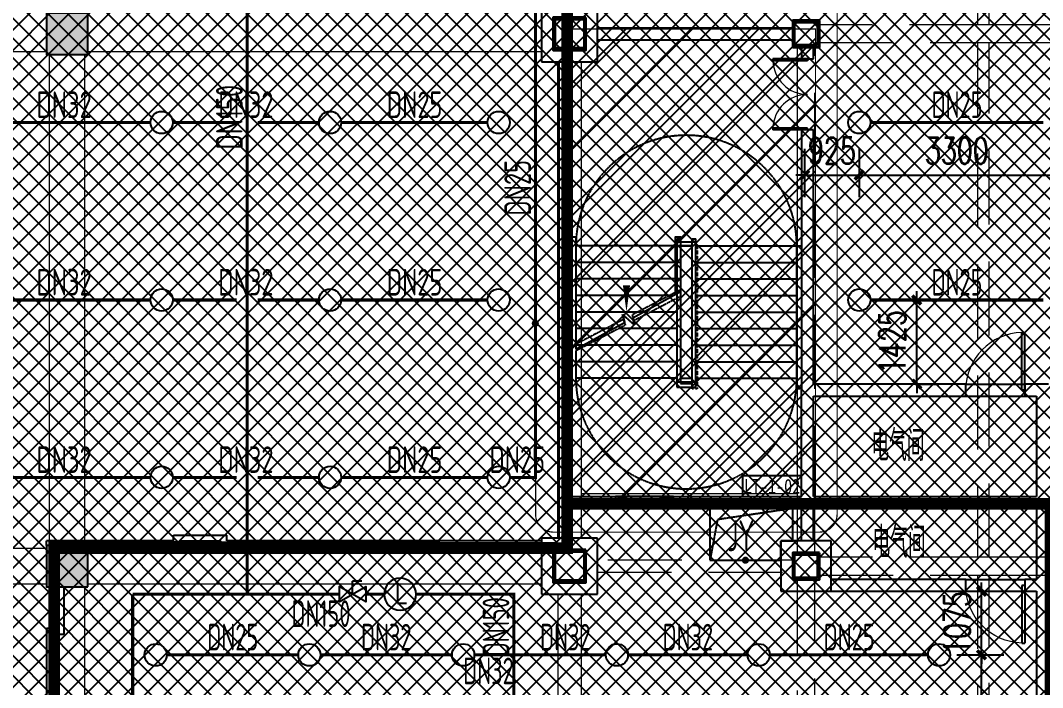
# Model space of a CAD drawing. Extents: x 6824721 to 16538177, y 2478193 to 6665639.
# Drawn here: x 8721976 to 8739264, y 2790649 to 2801926 of the extents above; entities that cross this region are included whole.
import ezdxf
from ezdxf.enums import TextEntityAlignment as Align

# ---------------------------------------------------------------- set-up
doc = ezdxf.new("R2010")
doc.units = 0
doc.header["$LTSCALE"] = 10
for name, pattern in [('_DASH', [0.6, 0.4, -0.2]), ('DASH', [0.35, 0.25, -0.1]), ('短虚线', [187.5, 125, -62.5])]:
    doc.linetypes.add(name, pattern=pattern)
for name, color, linetype in [('0-wo', 8, 'Continuous'), ('PUB_HATCH', 8, 'Continuous'), ('S-梁-虚线', 4, 'DASH'), ('SRC-03F$0$A-SYMB-NUMB-T', 4, 'Continuous'), ('W-EQUIP_喷头', 7, 'Continuous'), ('W-EVALVE_喷淋', 7, 'Continuous'), ('W-PIPE-喷淋中', 6, 'Continuous'), ('W-TEXT_喷淋', 7, 'Continuous'), ('W-TWT_DIM', 3, 'Continuous'), ('WALL', 9, 'Continuous'), ('画水辅助', 6, 'Continuous')]:
    doc.layers.add(name, color=color, linetype=linetype)
doc.layers.add('钢梁', color=141, linetype='Continuous', lineweight=18)
doc.styles.add('8B2_01', font='simhei.ttf', dxfattribs={"width": 0.8})
doc.styles.add('8B2_02', font='tssdeng.shx', dxfattribs={"width": 0.7, "bigfont": 'TSSDCHN.shx'})
doc.styles.add('_TCH_DIM_T3', font='SIMPLEX', dxfattribs={"width": 0.705882, "bigfont": 'GBCBIG'})
doc.styles.add('_TWT_PIPEDN', font='TSSDENG', dxfattribs={"width": 0.8, "height": 3.5, "bigfont": 'TSSDCHN'})
doc.styles.add('SRC-03F$0$ECADI-TXT', font='simplex.shx', dxfattribs={"bigfont": 'hztxt.shx'})
doc.dimstyles.new('_TWT_ARCH&&150', dxfattribs={"dimtxt": 446.25, "dimasz": 150, "dimexe": 375, "dimexo": 450, "dimgap": 189.375, "dimtad": 1, "dimdec": 0, "dimzin": 0, "dimdsep": 46, "dimtxsty": '_TCH_DIM_T3', "dimblk": 'ARCHTICK', "dimcen": 0.09, "dimclrt": 7, "dimazin": 2, "dimtfac": 1, "dimtdec": 0, "dimtix": 1, "dimtmove": 2, "dimatfit": 3, "dimfxl": 0, "dimtolj": 1, "dimtzin": 0, "dimarcsym": 0})

# ---------------------------------------------------------------- blocks, each defined once
blk = doc.blocks.new('SRC-03F$0$ECADI-TAG-CODE')
at = {"layer": 'SRC-03F$0$A-SYMB-NUMB-T', "color": 1}
blk.add_lwpolyline([(3.41, 8.1), (13.41, 8.1), (13.41, 4.6), (3.41, 4.6)], close=True, dxfattribs=at)
at = {"layer": 'SRC-03F$0$A-SYMB-NUMB-T', "style": 'SRC-03F$0$ECADI-TXT', "width": 0.7}
blk.add_attdef('CODE', text='', height=2.5, dxfattribs=at).set_placement((8.41, 6.35), align=Align.MIDDLE_CENTER)
blk = doc.blocks.new('A$C405108C4')
at = {"color": 252, "linetype": 'DASH'}
for points in [[(24457, -150275), (23479, -150475)], [(24457, -150475), (23479, -150275)]]:
    blk.add_lwpolyline(points, dxfattribs=at)
at = {"layer": '画水辅助', "color": 4}
blk.add_lwpolyline([(24457, -150275), (23479, -150275), (23479, -150475), (24457, -150475)], close=True, dxfattribs=at)
blk = doc.blocks.new('_FZH')
blk.add_lwpolyline([(-0.5, -0.5), (0.5, -0.5), (0.5, 0.5), (-0.5, 0.5)], close=True)
at = {"layer": 'PUB_HATCH'}
blk.add_solid([(-0.5, -0.5), (0.5, -0.5), (-0.5, 0.5), (0.5, 0.5)], dxfattribs=at)
blk = doc.blocks.new('$DorLib2D$00000002')
for p, q in [((-0.5, 0), (-0.5, 0.4875)), ((-0.475, 0.4875), (-0.5, 0.4875)), ((-0.475, 0), (-0.475, 0.4875)), ((0.475, 0), (0.475, 0.4875)), ((0.475, 0.4875), (0.5, 0.4875)), ((0.5, 0), (0.5, 0.4875)), ((-0.5, 0), (-0.475, 0)), ((0.5, 0), (0.475, 0))]:
    blk.add_line(p, q)
at = {"lineweight": 13}
for centre, start, end in [((-0.4875, 0), 0, 88.53072), ((0.4875, 0), 91.46928, 180)]:
    blk.add_arc(centre, 0.4875, start, end, dxfattribs=at)
blk = doc.blocks.new('$DorLib2D$00000001')
for p, q in [((0.45, 0.975), (0.5, 0.975)), ((0.45, 0), (0.45, 0.975)), ((0.5, 0), (0.5, 0.975)), ((0.5, 0), (0.45, 0))]:
    blk.add_line(p, q)
at = {"lineweight": 13}
blk.add_arc((0.475, 0), 0.975, 91.4693, 180, dxfattribs=at)
blk = doc.blocks.new('jkytk')
h = blk.add_hatch()
h.set_pattern_fill('ANSI31', color=252, scale=500)
h.set_pattern_definition([(45, (8493122.4, 3120586.9), (-561.266, 561.266), [])])
h.paths.add_polyline_path([(8425839, 2810427), (8430039, 2810427), (8430039, 2802402), (8425839, 2802402)])
at = {"color": 1, "const_width": 20}
blk.add_lwpolyline([(8425839, 2810427), (8430039, 2810427), (8430039, 2802402), (8425839, 2802402)], close=True, dxfattribs=at)
at = {"layer": 'WALL', "color": 1, "const_width": 200}
for points in [[(8419664, 2828577), (8419664, 2819527), (8425839, 2819527), (8425839, 2802402), (8434014, 2802402), (8434014, 2792327), (8466189, 2792327), (8466189, 2801009), (8461189, 2801002), (8461089, 2801002), (8461089, 2837102)], [(8397664, 2833027), (8397664, 2796726), (8417164, 2796726), (8417164, 2801677), (8425839, 2801652), (8425839, 2802402), (8425839, 2819527), (8419664, 2819527), (8419664, 2828577), (8414964, 2828577), (8414964, 2833027), (8397664, 2833027)], [(8417164, 2796727), (8417164, 2780577), (8413214, 2780577), (8413214, 2783127), (8411314, 2783127), (8411314, 2765427), (8417114, 2765427), (8417114, 2753027), (8434039, 2753027), (8434014, 2802402), (8425839, 2802402), (8425839, 2801652), (8417164, 2801652), (8417164, 2796727)]]:
    blk.add_lwpolyline(points, dxfattribs=at)
blk = doc.blocks.new('LIANGMOBAN')
at = {"layer": 'S-梁-虚线', "color": 8, "lineweight": 18}
for p, q in [((1849291, 87428), (1852941, 87428)), ((1852991, 87378), (1852991, 79078)), ((1853591, 79078), (1853591, 87378)), ((1853641, 87428), (1861316, 87428)), ((1861591, 79203), (1861591, 87253)), ((1861991, 79203), (1861991, 87253)), ((1852941, 79028), (1849291, 79028)), ((1861316, 79028), (1853641, 79028)), ((1849341, 78428), (1852941, 78428)), ((1852991, 78378), (1852991, 70078)), ((1853591, 70078), (1853591, 78378)), ((1853641, 78428), (1861316, 78428)), ((1861591, 78253), (1861591, 70203)), ((1861991, 70203), (1861991, 78253))]:
    blk.add_line(p, q, dxfattribs=at)
at = {"layer": '钢梁', "color": 8, "linetype": '短虚线', "lineweight": 18}
for p, q in [((1868691, 96578), (1868691, 87878)), ((1868891, 87878), (1868891, 96578)), ((1865566, 87828), (1862266, 87828)), ((1868791, 87878), (1866016, 87878)), ((1871791, 87878), (1868791, 87878)), ((1865941, 79853), (1865941, 87503)), ((1866016, 87578), (1868791, 87578)), ((1868691, 87578), (1868691, 78878)), ((1868791, 87578), (1871791, 87578)), ((1868891, 78878), (1868891, 87578)), ((1861991, 79753), (1865641, 79753)), ((1865641, 79853), (1865641, 78953)), ((1865941, 78953), (1865941, 79853)), ((1868791, 78878), (1866016, 78878)), ((1871791, 78878), (1868791, 78878)), ((1865566, 78828), (1862266, 78828)), ((1862266, 78628), (1865566, 78628)), ((1865641, 78503), (1865641, 69953)), ((1865941, 69953), (1865941, 78503)), ((1866016, 78578), (1868791, 78578)), ((1868691, 78578), (1868691, 69878)), ((1868791, 78578), (1871791, 78578)), ((1868891, 69878), (1868891, 78578))]:
    blk.add_line(p, q, dxfattribs=at)
at = {"layer": '钢梁', "color": 8, "lineweight": 18}
for p, q in [((1862266, 87628), (1865566, 87628)), ((1865641, 87503), (1865641, 79854)), ((1865641, 79953), (1861991, 79953))]:
    blk.add_line(p, q, dxfattribs=at)
blk = doc.blocks.new('_ArchTick')
at = {"color": 0, "linetype": 'ByBlock', "const_width": 0.4}
blk.add_lwpolyline([(-0.5, -0.5), (0.5, 0.5)], dxfattribs=at)
blk = doc.blocks.new('*D582')
at = {"layer": 'Defpoints', "color": 0, "transparency": 16777216}
for p in [(8736758, 2797201), (8737137, 2797201), (8736758, 2795776)]:
    blk.add_point(p, dxfattribs=at)
at = {"layer": 'W-TWT_DIM', "color": 0, "lineweight": -2, "transparency": 16777216}
for p, q in [((8737137, 2797201), (8737137, 2797351)), ((8737137, 2795776), (8737137, 2797201)), ((8737208, 2797201), (8737512, 2797201)), ((8737137, 2795776), (8737137, 2795626)), ((8737208, 2795776), (8737512, 2795776))]:
    blk.add_line(p, q, dxfattribs=at)
at = {"layer": 'W-TWT_DIM', "color": 0, "lineweight": -2, "transparency": 16777216, "xscale": 150, "yscale": 150, "zscale": 150}
for p, rotation in [((8737137, 2797201), 270), ((8737137, 2795776), 90)]:
    blk.add_blockref('_ArchTick', p, dxfattribs=dict(at, rotation=rotation))
at = {"layer": 'W-TWT_DIM', "color": 7, "transparency": 16777216, "insert": (8736724, 2796489), "char_height": 446.2, "attachment_point": 5, "rotation": 90, "style": '_TCH_DIM_T3'}
blk.add_mtext('\\A1;1425', dxfattribs=at)
blk = doc.blocks.new('*D592')
at = {"layer": 'Defpoints', "color": 0, "transparency": 16777216}
for p in [(8736164, 2800207), (8739464, 2800207), (8739464, 2799312)]:
    blk.add_point(p, dxfattribs=at)
at = {"layer": 'W-TWT_DIM', "color": 0, "lineweight": -2, "transparency": 16777216}
for p, q in [((8736164, 2799757), (8736164, 2798937)), ((8739464, 2799757), (8739464, 2798937)), ((8736164, 2799312), (8739464, 2799312))]:
    blk.add_line(p, q, dxfattribs=at)
at = {"layer": 'W-TWT_DIM', "color": 0, "lineweight": -2, "transparency": 16777216, "xscale": 150, "yscale": 150, "zscale": 150, "rotation": 180}
blk.add_blockref('_ArchTick', (8736164, 2799312), dxfattribs=at)
at = {"layer": 'W-TWT_DIM', "color": 0, "lineweight": -2, "transparency": 16777216, "xscale": 150, "yscale": 150, "zscale": 150}
blk.add_blockref('_ArchTick', (8739464, 2799312), dxfattribs=at)
at = {"layer": 'W-TWT_DIM', "color": 7, "transparency": 16777216, "insert": (8737814, 2799725), "char_height": 446.2, "attachment_point": 5, "style": '_TCH_DIM_T3'}
blk.add_mtext('\\A1;3300', dxfattribs=at)
blk = doc.blocks.new('*D593')
at = {"layer": 'Defpoints', "color": 0, "transparency": 16777216}
for p in [(8735239, 2800207), (8736164, 2800207), (8736164, 2799312)]:
    blk.add_point(p, dxfattribs=at)
at = {"layer": 'W-TWT_DIM', "color": 0, "lineweight": -2, "transparency": 16777216}
for p, q in [((8735239, 2799757), (8735239, 2798937)), ((8736164, 2799757), (8736164, 2798937)), ((8735239, 2799312), (8735089, 2799312)), ((8735239, 2799312), (8736164, 2799312)), ((8736164, 2799312), (8736314, 2799312))]:
    blk.add_line(p, q, dxfattribs=at)
at = {"layer": 'W-TWT_DIM', "color": 0, "lineweight": -2, "transparency": 16777216, "xscale": 150, "yscale": 150, "zscale": 150}
blk.add_blockref('_ArchTick', (8735239, 2799312), dxfattribs=at)
at = {"layer": 'W-TWT_DIM', "color": 0, "lineweight": -2, "transparency": 16777216, "xscale": 150, "yscale": 150, "zscale": 150, "rotation": 180}
blk.add_blockref('_ArchTick', (8736164, 2799312), dxfattribs=at)
at = {"layer": 'W-TWT_DIM', "color": 7, "transparency": 16777216, "insert": (8735702, 2799725), "char_height": 446.2, "attachment_point": 5, "style": '_TCH_DIM_T3'}
blk.add_mtext('\\A1;925', dxfattribs=at)
blk = doc.blocks.new('*D1295')
at = {"layer": 'Defpoints', "color": 0, "transparency": 16777216}
for p in [(8737364, 2792276), (8738232, 2792276), (8737364, 2791201)]:
    blk.add_point(p, dxfattribs=at)
at = {"layer": 'W-TWT_DIM', "color": 0, "lineweight": -2, "transparency": 16777216}
for p, q in [((8738232, 2792276), (8738232, 2792426)), ((8737814, 2792276), (8738607, 2792276)), ((8738232, 2791201), (8738232, 2792276)), ((8737814, 2791201), (8738607, 2791201)), ((8738232, 2791201), (8738232, 2791051))]:
    blk.add_line(p, q, dxfattribs=at)
at = {"layer": 'W-TWT_DIM', "color": 0, "lineweight": -2, "transparency": 16777216, "xscale": 150, "yscale": 150, "zscale": 150}
for p, rotation in [((8738232, 2792276), 270), ((8738232, 2791201), 90)]:
    blk.add_blockref('_ArchTick', p, dxfattribs=dict(at, rotation=rotation))
at = {"layer": 'W-TWT_DIM', "color": 7, "transparency": 16777216, "insert": (8737819, 2791739), "char_height": 446.2, "attachment_point": 5, "rotation": 90, "style": '_TCH_DIM_T3'}
blk.add_mtext('\\A1;1075', dxfattribs=at)
blk = doc.blocks.new('*D1296')
at = {"layer": 'Defpoints', "color": 0, "transparency": 16777216}
for p in [(8737364, 2791201), (8738232, 2791201), (8737364, 2788201)]:
    blk.add_point(p, dxfattribs=at)
at = {"layer": 'W-TWT_DIM', "color": 0, "lineweight": -2, "transparency": 16777216}
for p, q in [((8737814, 2791201), (8738607, 2791201)), ((8738232, 2788201), (8738232, 2791201)), ((8737814, 2788201), (8738607, 2788201))]:
    blk.add_line(p, q, dxfattribs=at)
at = {"layer": 'W-TWT_DIM', "color": 0, "lineweight": -2, "transparency": 16777216, "xscale": 150, "yscale": 150, "zscale": 150}
for p, rotation in [((8738232, 2791201), 90), ((8738232, 2788201), 270)]:
    blk.add_blockref('_ArchTick', p, dxfattribs=dict(at, rotation=rotation))
at = {"layer": 'W-TWT_DIM', "color": 7, "transparency": 16777216, "insert": (8737819, 2789701), "char_height": 446.2, "attachment_point": 5, "rotation": 90, "style": '_TCH_DIM_T3'}
blk.add_mtext('\\A1;3000', dxfattribs=at)
blk = doc.blocks.new('$TwtSys$00000125')
blk.add_circle((0, 0, 0), 1)
blk = doc.blocks.new('$EVALVE$00000030')
for p in [(0, 0), (87, 124.3)]:
    blk.add_line(p, (0, 124.3))
blk.add_lwpolyline([(-125.2, -72.3), (125.2, 72.3), (125.2, -72.3), (-125.2, 72.3)], close=True)
for p in [(-125.2, 0), (125.2, 0)]:
    blk.add_point(p)
blk = doc.blocks.new('$EVALVE$00000027')
at = {"color": 7}
for p, q in [((-23.4, 104.4), (-23.4, -83.4)), ((-23.4, -83.4), (61.1, -83.4))]:
    blk.add_line(p, q, dxfattribs=at)
blk.add_lwpolyline([(-150, 0, 1), (150, 0, 1), (-150, 0, 0.808179)], format="xyb")
for p in [(-150, 0), (150, 0)]:
    blk.add_point(p)

msp = doc.modelspace()

# ---------------------------------------------------------------- hatches: boundary and pattern name
h = msp.add_hatch()
h.set_pattern_fill('ANSI37', color=8, scale=150)
h.set_pattern_definition([(45, (8303016.86, 2710265.2), (-168.3798, 168.3798), []), (135, (8303016.86, 2710265.2), (-168.3798, -168.3798), [])])
h.paths.add_polyline_path([(8824414.1, 2949451.5), (8824414.1, 2935151.5), (8842714.1, 2935151.5), (8842714.1, 2879526.5), (8827964.1, 2879526.5), (8827964.1, 2881476.5), (8830839.1, 2881476.5), (8830939.1, 2886876.5), (8804334.6, 2886876.5), (8804142.3, 2820149.7), (8833564.1, 2820152.3), (8833564.1, 2817714.5), (8841204.8, 2810768), (8839163.9, 2808501.4), (8843102.6, 2804955), (8820829.2, 2780217.9), (8820829.2, 2770055.4), (8785124.6, 2730401.5), (8708264.1, 2730401.5), (8708264.1, 2736351.5), (8695014.1, 2750701.5), (8695014.1, 2775001.5), (8703014.1, 2775002.8), (8703014.1, 2949451.5), (8712039.3, 2949451.5)])
at = {"layer": 'W-PIPE-喷淋中'}
for points in [[(8730686.1, 2794201.5), (8730686.1, 2794175.2), (8730712.3, 2794175.2)], [(8730686.1, 2794201.5), (8730712.3, 2794201.5), (8730712.3, 2794175.2)], [(8730319.7, 2792226.4), (8730319.7, 2792252.6), (8730345.9, 2792252.6)], [(8730319.7, 2792226.4), (8730345.9, 2792226.4), (8730345.9, 2792252.6)]]:
    msp.add_hatch(color=256, dxfattribs=at).paths.add_polyline_path(points)

# ---------------------------------------------------------------- linework, layer by layer
at = {"layer": '0-wo', "color": 8}
for p, q in [((8730789.1, 2802176.5), (8730789.1, 2801226.5)), ((8730789.1, 2802176.5), (8730789.1, 2801226.5)), ((8731739.1, 2801226.5), (8731739.1, 2802176.5)), ((8731739.1, 2801226.5), (8731739.1, 2802176.5)), ((8735489.1, 2801926.5), (8735039.1, 2801926.5)), ((8735039.1, 2801926.5), (8735039.1, 2801476.5)), ((8735489.1, 2801476.5), (8735489.1, 2801926.5)), ((8731739.1, 2801801.5), (8735039.1, 2801801.5)), ((8731739.1, 2801601.5), (8735039.1, 2801601.5)), ((8735039.1, 2801476.5), (8735489.1, 2801476.5)), ((8735189.1, 2801476.5), (8735189.1, 2801276.5)), ((8735389.1, 2801276.5), (8735389.1, 2801476.5)), ((8730789.1, 2801226.5), (8731739.1, 2801226.5)), ((8730789.1, 2801226.5), (8731739.1, 2801226.5)), ((8731089.1, 2793776.5), (8731089.1, 2801226.5)), ((8731289.1, 2793876.5), (8731289.1, 2801226.5)), ((8735189.1, 2801276.5), (8735389.1, 2801276.5)), ((8735389.1, 2800076.5), (8735189.1, 2800076.5)), ((8735189.1, 2800076.5), (8735189.1, 2795676.5)), ((8735389.1, 2795776.5), (8735389.1, 2800076.5)), ((8733079.1, 2798236.5), (8733079.1, 2795726.5)), ((8733139.1, 2798236.5), (8733079.1, 2798236.5)), ((8733079.1, 2798236.5), (8733079.1, 2795726.5)), ((8733139.1, 2798236.5), (8733079.1, 2798236.5)), ((8733139.1, 2798236.5), (8733139.1, 2795786.5)), ((8733139.1, 2798236.5), (8733139.1, 2795786.5)), ((8733339.1, 2795786.5), (8733339.1, 2798236.5)), ((8733339.1, 2798236.5), (8733399.1, 2798236.5)), ((8733339.1, 2795786.5), (8733339.1, 2798236.5)), ((8733339.1, 2798236.5), (8733399.1, 2798236.5)), ((8733399.1, 2795726.5), (8733399.1, 2798236.5)), ((8733399.1, 2795726.5), (8733399.1, 2798236.5)), ((8731371.1, 2798116.5), (8731371.1, 2796369.3)), ((8733139.1, 2798116.5), (8731371.1, 2798116.5)), ((8733139.1, 2798116.5), (8733139.1, 2797343.6)), ((8733139.1, 2797836.5), (8731371.1, 2797836.5)), ((8733139.1, 2797556.5), (8731371.1, 2797556.5)), ((8733017.2, 2797276.5), (8731371.1, 2797276.5)), ((8732333.8, 2796899.8), (8733139.1, 2797343.6)), ((8732509.1, 2796996.5), (8731371.1, 2796996.5)), ((8732193.9, 2796822.7), (8732161.5, 2796953.8)), ((8732161.5, 2796953.8), (8732364.1, 2796776.9)), ((8732364.1, 2796776.9), (8732333.8, 2796899.8)), ((8731371.1, 2796369.3), (8732193.9, 2796822.7)), ((8732001, 2796716.5), (8731371.1, 2796716.5)), ((8731492.9, 2796436.5), (8731371.1, 2796436.5)), ((8733079.1, 2795726.5), (8733399.1, 2795726.5)), ((8733079.1, 2795726.5), (8733399.1, 2795726.5)), ((8733139.1, 2795786.5), (8733339.1, 2795786.5)), ((8733139.1, 2795786.5), (8733339.1, 2795786.5)), ((8735189.1, 2793876.5), (8735189.1, 2795676.5)), ((8737964.1, 2795776.5), (8735389.1, 2795776.5)), ((8737964.1, 2795776.5), (8738964.1, 2795776.5)), ((8737964.1, 2795576.5), (8737964.1, 2795776.5)), ((8739364.1, 2795776.5), (8738964.1, 2795776.5)), ((8738964.1, 2795776.5), (8738964.1, 2795576.5)), ((8735389.1, 2793876.5), (8735389.1, 2795576.5)), ((8735389.1, 2795576.5), (8737964.1, 2795576.5)), ((8737964.1, 2795576.5), (8738964.1, 2795576.5)), ((8738964.1, 2795576.5), (8739164.1, 2795576.5)), ((8739164.1, 2795576.5), (8739164.1, 2793876.5)), ((8731089.1, 2793176.5), (8731089.1, 2793776.5)), ((8731289.1, 2793876.5), (8735189.1, 2793876.5)), ((8735389.1, 2793876.5), (8739164.1, 2793876.5)), ((8731289.1, 2793676.5), (8735189.1, 2793676.5)), ((8731289.1, 2793176.5), (8731289.1, 2793676.5)), ((8735189.1, 2793126.5), (8735189.1, 2793676.5)), ((8735389.1, 2793126.5), (8735389.1, 2793676.5)), ((8735389.1, 2793676.5), (8739164.1, 2793676.5)), ((8739164.1, 2793676.5), (8739164.1, 2792476.5)), ((8724565.8, 2793126.5), (8724565.8, 2793226.5)), ((8724565.8, 2793226.5), (8725465.8, 2793226.5)), ((8725465.8, 2793126.5), (8725465.8, 2793226.5)), ((8724565.8, 2793126.5), (8722414.1, 2793126.5)), ((8722414.1, 2793051.5), (8722414.1, 2793126.5)), ((8724665.8, 2792926.5), (8724665.8, 2793126.5)), ((8724665.8, 2793126.5), (8725365.8, 2793126.5)), ((8725365.8, 2792926.5), (8725365.8, 2793126.5)), ((8730789.1, 2793126.5), (8725465.8, 2793126.5)), ((8731739.1, 2793176.5), (8730789.1, 2793176.5)), ((8730789.1, 2793176.5), (8730789.1, 2792226.5)), ((8731739.1, 2793176.5), (8730789.1, 2793176.5)), ((8730789.1, 2793176.5), (8730789.1, 2792226.5)), ((8731739.1, 2792226.5), (8731739.1, 2793176.5)), ((8731739.1, 2792226.5), (8731739.1, 2793176.5)), ((8735689.1, 2793126.5), (8734839.1, 2793126.5)), ((8734839.1, 2793126.5), (8734839.1, 2792276.5)), ((8735689.1, 2792276.5), (8735689.1, 2793126.5)), ((8724665.8, 2792926.5), (8723114.1, 2792926.5)), ((8730789.1, 2792926.5), (8725365.8, 2792926.5)), ((8737964.1, 2792476.5), (8735689.1, 2792476.5)), ((8737964.1, 2792276.5), (8737964.1, 2792476.5)), ((8737964.1, 2792476.5), (8738964.1, 2792476.5)), ((8739164.1, 2792476.5), (8738964.1, 2792476.5)), ((8738964.1, 2792476.5), (8738964.1, 2792276.5)), ((8722614.1, 2791651.5), (8722614.1, 2792351.5)), ((8722714.1, 2791551.5), (8722714.1, 2792351.5)), ((8730789.1, 2792226.5), (8731739.1, 2792226.5)), ((8730789.1, 2792226.5), (8731739.1, 2792226.5)), ((8734839.1, 2792276.5), (8735689.1, 2792276.5)), ((8735689.1, 2792276.5), (8737964.1, 2792276.5)), ((8737964.1, 2792276.5), (8738964.1, 2792276.5)), ((8738964.1, 2792276.5), (8739164.1, 2792276.5)), ((8739164.1, 2792276.5), (8739164.1, 2783701.5)), ((8722414.1, 2791651.5), (8722414.1, 2790201.5)), ((8722414.1, 2791651.5), (8722614.1, 2791651.5)), ((8722614.1, 2790201.5), (8722614.1, 2791551.5)), ((8722614.1, 2791551.5), (8722714.1, 2791551.5))]:
    msp.add_line(p, q, dxfattribs=at)
at = {"layer": '0-wo', "color": 8, "linetype": 'DASH'}
for p, q in [((8731371.1, 2798116.5), (8731371.1, 2796453.5)), ((8733079.1, 2798116.5), (8731371.1, 2798116.5)), ((8733399.1, 2798176.5), (8733079.1, 2798176.5)), ((8733079.1, 2798176.5), (8733079.1, 2797341)), ((8733139.1, 2798116.5), (8733139.1, 2797372.2)), ((8733339.1, 2798116.5), (8733139.1, 2798116.5)), ((8733139.1, 2798116.5), (8733139.1, 2797372.2)), ((8733139.1, 2798116.5), (8733339.1, 2798116.5)), ((8733339.1, 2795876.5), (8733339.1, 2798116.5)), ((8733339.1, 2795876.5), (8733339.1, 2798116.5)), ((8733399.1, 2795816.5), (8733399.1, 2798176.5)), ((8733399.1, 2798116.5), (8735107.1, 2798116.5)), ((8735107.1, 2795876.5), (8735107.1, 2798116.5)), ((8733079.1, 2797836.5), (8731371.1, 2797836.5)), ((8733399.1, 2797836.5), (8735107.1, 2797836.5)), ((8733079.1, 2797556.5), (8731371.1, 2797556.5)), ((8733399.1, 2797556.5), (8735107.1, 2797556.5)), ((8733139.1, 2797372.2), (8732323.6, 2796948.4)), ((8732954.9, 2797276.5), (8731371.1, 2797276.5)), ((8733139.1, 2797259.5), (8732346, 2796847.4)), ((8733079.1, 2797228.3), (8733079.1, 2795816.5)), ((8733139.1, 2797259.5), (8733139.1, 2795876.5)), ((8733139.1, 2797259.5), (8733139.1, 2795876.5)), ((8733399.1, 2797276.5), (8735107.1, 2797276.5)), ((8732416.1, 2796996.5), (8731371.1, 2796996.5)), ((8732181.9, 2796874.8), (8731371.1, 2796453.5)), ((8732362.1, 2796774.2), (8732164, 2796956.1)), ((8732164, 2796956.1), (8732204.2, 2796773.7)), ((8732323.6, 2796948.4), (8732362.1, 2796774.2)), ((8733079.1, 2796996.5), (8732633, 2796996.5)), ((8733399.1, 2796996.5), (8735107.1, 2796996.5)), ((8732204.2, 2796773.7), (8731371.1, 2796340.8)), ((8731877.2, 2796716.5), (8731371.1, 2796716.5)), ((8733079.1, 2796716.5), (8732094.1, 2796716.5)), ((8733399.1, 2796716.5), (8735107.1, 2796716.5)), ((8731371.1, 2796340.8), (8731371.1, 2795876.5)), ((8733079.1, 2796436.5), (8731555.2, 2796436.5)), ((8733399.1, 2796436.5), (8735107.1, 2796436.5)), ((8733079.1, 2796156.5), (8731371.1, 2796156.5)), ((8733399.1, 2796156.5), (8735107.1, 2796156.5)), ((8733079.1, 2795876.5), (8731371.1, 2795876.5)), ((8733079.1, 2795816.5), (8733399.1, 2795816.5)), ((8733139.1, 2795876.5), (8733339.1, 2795876.5)), ((8733399.1, 2795876.5), (8735107.1, 2795876.5))]:
    msp.add_line(p, q, dxfattribs=at)
at = {"layer": '0-wo', "color": 8, "linetype": 'DASH', "const_width": 20}
msp.add_lwpolyline([(8730989.1, 2808076.5), (8735489.1, 2808076.5, -0.4142136), (8735789.1, 2807776.5), (8735789.1, 2793576.5, -0.4142136), (8735489.1, 2793276.5), (8730989.1, 2793276.5, -0.4142136), (8730689.1, 2793576.5), (8730689.1, 2807776.5, -0.4142136)], format="xyb", close=True, dxfattribs=at)
at = {"layer": '0-wo', "color": 8, "lineweight": 35}
for points in [[(8731539.1, 2801976.5), (8730989.1, 2801976.5), (8730989.1, 2801426.5), (8731539.1, 2801426.5)], [(8731509.1, 2801456.5), (8731019.1, 2801456.5), (8731019.1, 2801946.5), (8731509.1, 2801946.5)], [(8735489.1, 2801926.5), (8735039.1, 2801926.5), (8735039.1, 2801476.5), (8735489.1, 2801476.5)], [(8735459.1, 2801506.5), (8735069.1, 2801506.5), (8735069.1, 2801896.5), (8735459.1, 2801896.5)], [(8731539.1, 2792976.5), (8730989.1, 2792976.5), (8730989.1, 2792426.5), (8731539.1, 2792426.5)], [(8731509.1, 2792456.5), (8731019.1, 2792456.5), (8731019.1, 2792946.5), (8731509.1, 2792946.5)], [(8735489.1, 2792926.5), (8735039.1, 2792926.5), (8735039.1, 2792476.5), (8735489.1, 2792476.5)], [(8735459.1, 2792506.5), (8735069.1, 2792506.5), (8735069.1, 2792896.5), (8735459.1, 2792896.5)]]:
    msp.add_lwpolyline(points, close=True, dxfattribs=at)
at = {"layer": '0-wo', "color": 8}
for points in [[(8731289.1, 2796324.8), (8731289.1, 2798266.5), (8731371.1, 2798266.5), (8731371.1, 2796369.9)], [(8733056.1, 2797298.5), (8733056.1, 2798266.5), (8733139.1, 2798266.5), (8733139.1, 2797343.6)], [(8733056.1, 2797298.5), (8733056.1, 2798266.5), (8733139.1, 2798266.5), (8733139.1, 2797343.6)]]:
    msp.add_lwpolyline(points, dxfattribs=at)
msp.add_lwpolyline([(8732226.6, 2798256.5, 0, 0, 0), (8732226.6, 2796996.5, 0, 120, 0), (8732226.6, 2797446.5, 0, 0, 0)], format="xyseb", dxfattribs=at)
at = {"layer": '0-wo', "color": 8, "linetype": '_DASH'}
for points in [[(8733421.1, 2798116.5), (8733421.1, 2795701.5), (8733339.1, 2795701.5), (8733339.1, 2795816.5)], [(8735189.1, 2798116.5), (8735189.1, 2795701.5), (8735107.1, 2795701.5), (8735107.1, 2798116.5)], [(8735107.1, 2798116.5), (8735189.1, 2798116.5)]]:
    msp.add_lwpolyline(points, dxfattribs=at)
at = {"layer": '0-wo', "color": 8, "const_width": 60}
for points in [[(8730714.6, 2796805.5, 1), (8730654.6, 2796805.5, 1)], [(8730714.6, 2796805.5, 1), (8730654.6, 2796805.5, 1)], [(8730714.6, 2796805.5, 1), (8730654.6, 2796805.5, 1)], [(8730714.6, 2796805.5, 1), (8730654.6, 2796805.5, 1)], [(8734239.1, 2792831.5, 1), (8734239.1, 2792771.5, 1)]]:
    msp.add_lwpolyline(points, format="xyb", close=True, dxfattribs=at)
at = {"layer": '0-wo', "color": 8, "linetype": 'DASH'}
for points in [[(8735039.1, 2793126.5), (8735039.1, 2793676.5), (8733639.1, 2793676.5), (8733639.1, 2792801.5), (8734839.1, 2792801.5), (8734839.1, 2793126.5), (8735039.1, 2793126.5)], [(8735039.1, 2793676.5), (8733765.2, 2793487.1), (8733639.1, 2792801.5)]]:
    msp.add_lwpolyline(points, dxfattribs=at)
for centre, start, end in [((8733239.1, 2798116.5), 0, 180), ((8733239.1, 2795876.5), 180, 0)]:
    msp.add_arc(centre, 1868, start, end, dxfattribs=at)
at = {"layer": 'W-PIPE-喷淋中', "ltscale": 1.5, "const_width": 52.5}
for points in [[(8725809.5, 2792226.4), (8725809.5, 2808437.8)], [(8730686.1, 2794201.5), (8730686.1, 2803986)], [(8721251.6, 2800201.5), (8724176.6, 2800201.5)], [(8724551.6, 2800201.5), (8725633.3, 2800201.5)], [(8725985.8, 2800201.5), (8727026.6, 2800201.5)], [(8727401.6, 2800201.5), (8729876.6, 2800201.5)], [(8739276.6, 2800201.5), (8736351.6, 2800201.5)], [(8721251.6, 2797201.5), (8724176.6, 2797201.5)], [(8724551.6, 2797201.5), (8725633.3, 2797201.5)], [(8725985.8, 2797201.5), (8727026.6, 2797201.5)], [(8727401.6, 2797201.5), (8729876.6, 2797201.5)], [(8739276.6, 2797201.5), (8736351.6, 2797201.5)], [(8721251.6, 2794201.5), (8724176.6, 2794201.5)], [(8724551.6, 2794201.5), (8725633.3, 2794201.5)], [(8725985.8, 2794201.5), (8727026.6, 2794201.5)], [(8727401.6, 2794201.5), (8729876.6, 2794201.5)], [(8730251.6, 2794201.5), (8730686.1, 2794201.5)], [(8723874, 2792226.4), (8727366, 2792226.4)], [(8723874, 2786732.6), (8723874, 2792226.4)], [(8727816.7, 2792226.4), (8728127.4, 2792226.4)], [(8728667.4, 2792226.4), (8730319.7, 2792226.4)], [(8730319.7, 2792226.4), (8730319.7, 2791201.5)], [(8724451.6, 2791201.5), (8726676.6, 2791201.5)], [(8727051.6, 2791201.5), (8729276.6, 2791201.5)], [(8729651.6, 2791201.5), (8730319.7, 2791201.5)], [(8730319.7, 2791201.5), (8731876.6, 2791201.5)], [(8730319.7, 2791201.5), (8730319.7, 2788201.5)], [(8732251.6, 2791201.5), (8734276.6, 2791201.5)], [(8734651.6, 2791201.5), (8737326.6, 2791201.5)]]:
    msp.add_lwpolyline(points, dxfattribs=at)

# ---------------------------------------------------------------- block references
msp.add_blockref('jkytk', (305383.7, -8645.8))
at = {"layer": '0-wo', "color": 8}
msp.add_blockref('A$C405108C4', (8708564.1, 2944151.5), dxfattribs=at)
for name, p, xscale, yscale, zscale, rotation in [('_FZH', (8722764.1, 2801701.5), 700, 700, 700, 90), ('$DorLib2D$00000002', (8735289.1, 2800676.5), 1200, 1200, 200, 89.99999999988059), ('_FZH', (8722764.1, 2792701.5), 700, 700, 700, 90)]:
    msp.add_blockref(name, p, dxfattribs=dict(at, xscale=xscale, yscale=yscale, zscale=zscale, rotation=rotation))
at = {"layer": '0-wo', "color": 8, "xscale": 1000, "zscale": 1000}
for p, yscale in [((8738464.1, 2795676.5), 1000), ((8738464.1, 2792376.5), -1000)]:
    msp.add_blockref('$DorLib2D$00000001', p, dxfattribs=dict(at, yscale=yscale))
at = {"layer": '0-wo', "color": 8}
ref = msp.add_blockref('SRC-03F$0$ECADI-TAG-CODE', (8735529.9, 2793416.5), dxfattribs=dict(at, xscale=-100, yscale=100, zscale=100))
ref.add_attrib('CODE', 'LT-1-02', dxfattribs={"layer": 'SRC-03F$0$A-SYMB-NUMB-T', "height": 250, "style": '8B2_01', "width": 0.8}).set_placement((8734689.1, 2794051.5), align=Align.MIDDLE_CENTER)
at = {"layer": 'W-EQUIP_喷头', "xscale": 187.5, "yscale": 187.5, "zscale": 187.5}
for p in [(8724364.1, 2800201.5), (8727214.1, 2800201.5), (8730064.1, 2800201.5), (8736164.1, 2800201.5), (8724364.1, 2797201.5), (8727214.1, 2797201.5), (8730064.1, 2797201.5), (8736164.1, 2797201.5), (8724364.1, 2794201.5), (8727214.1, 2794201.5), (8730064.1, 2794201.5), (8724264.1, 2791201.5), (8726864.1, 2791201.5), (8729464.1, 2791201.5), (8732064.1, 2791201.5), (8734464.1, 2791201.5), (8737514.1, 2791201.5)]:
    msp.add_blockref('$TwtSys$00000125', p, dxfattribs=at)
at = {"layer": 'W-EVALVE_喷淋', "xscale": 1.8, "yscale": 1.8, "zscale": 1.8}
for name, p in [('$EVALVE$00000030', (8727591.4, 2792226.4)), ('$EVALVE$00000027', (8728397.4, 2792226.4))]:
    msp.add_blockref(name, p, dxfattribs=at)
at = {"layer": '钢梁', "color": 6}
msp.add_blockref('LIANGMOBAN', (6869472.7, 2713973), dxfattribs=at)

# ---------------------------------------------------------------- texts
at = {"layer": '0-wo', "color": 6, "style": '8B2_02', "width": 0.6}
for s, p in [('电气间', (8736370.1, 2794478)), ('JY', (8733937.1, 2792954.2)), ('电气间', (8736388.7, 2792842.9))]:
    msp.add_text(s, height=525, dxfattribs=at).set_placement(p)
at = {"layer": 'W-TEXT_喷淋'}
for s, style, width, p in [('DN32', '8B2_02', 0.7, (8722247.6, 2800276.5)), ('DN32', '8B2_02', 0.7, (8725322.6, 2800276.5)), ('DN25', '8B2_02', 0.7, (8728172.6, 2800276.5)), ('DN25', '_TWT_PIPEDN', 0.64, (8737387.6, 2800276.5)), ('DN32', '8B2_02', 0.7, (8722247.6, 2797276.5)), ('DN32', '8B2_02', 0.7, (8725322.6, 2797276.5)), ('DN25', '8B2_02', 0.7, (8728172.6, 2797276.5)), ('DN25', '_TWT_PIPEDN', 0.64, (8737387.6, 2797276.5)), ('DN32', '8B2_02', 0.7, (8722247.6, 2794276.5)), ('DN32', '8B2_02', 0.7, (8725322.6, 2794276.5)), ('DN25', '8B2_02', 0.7, (8728172.6, 2794276.5)), ('DN25', '8B2_02', 0.7, (8729908.6, 2794276.5)), ('DN150', '_TWT_PIPEDN', 0.64, (8726559.6, 2791672.9)), ('DN25', '_TWT_PIPEDN', 0.64, (8725137.6, 2791276.5)), ('DN32', '_TWT_PIPEDN', 0.64, (8727737.6, 2791276.5)), ('DN32', '_TWT_PIPEDN', 0.64, (8730765.4, 2791276.5)), ('DN32', '_TWT_PIPEDN', 0.64, (8732837.6, 2791276.5)), ('DN25', '_TWT_PIPEDN', 0.64, (8735562.6, 2791276.5)), ('DN32', '_TWT_PIPEDN', 0.64, (8729465.4, 2790705.3))]:
    msp.add_text(s, height=450, dxfattribs=dict(at, style=style, width=width)).set_placement(p)
for s, style, width, p in [('DN150', '8B2_02', 0.7, (8725734.5, 2799744.5)), ('DN25', '8B2_02', 0.7, (8730611.1, 2798627.3)), ('DN150', '_TWT_PIPEDN', 0.64, (8730244.7, 2791176.7))]:
    msp.add_text(s, height=450, rotation=90, dxfattribs=dict(at, style=style, width=width)).set_placement(p)

# ---------------------------------------------------------------- dimensions: what is measured, and where the dimension line sits
at = {"layer": 'W-TWT_DIM'}
for p1, p2, distance, picture, middle in [((8735239.1, 2800206.8), (8736164.1, 2800206.8), -894.4, '*D593', (8735701.6, 2799724.9)), ((8736164.1, 2800206.8), (8739464.1, 2800206.8), -894.4, '*D592', (8737814.1, 2799724.9)), ((8736758.3, 2795776.5), (8736758.3, 2797201.5), -378.4, '*D582', (8736724.3, 2796489)), ((8737364.1, 2791201.5), (8737364.1, 2792276.5), -867.5, '*D1295', (8737819.1, 2791739)), ((8737364.1, 2788201.5), (8737364.1, 2791201.5), -867.5, '*D1296', (8737819.1, 2789701.5))]:
    dim = msp.add_aligned_dim(p1=p1, p2=p2, distance=distance, dimstyle='_TWT_ARCH&&150', dxfattribs=at)
    dim.commit()
    dim.dimension.update_dxf_attribs({"geometry": picture, "text_midpoint": middle})

doc.saveas('drawing.dxf')
